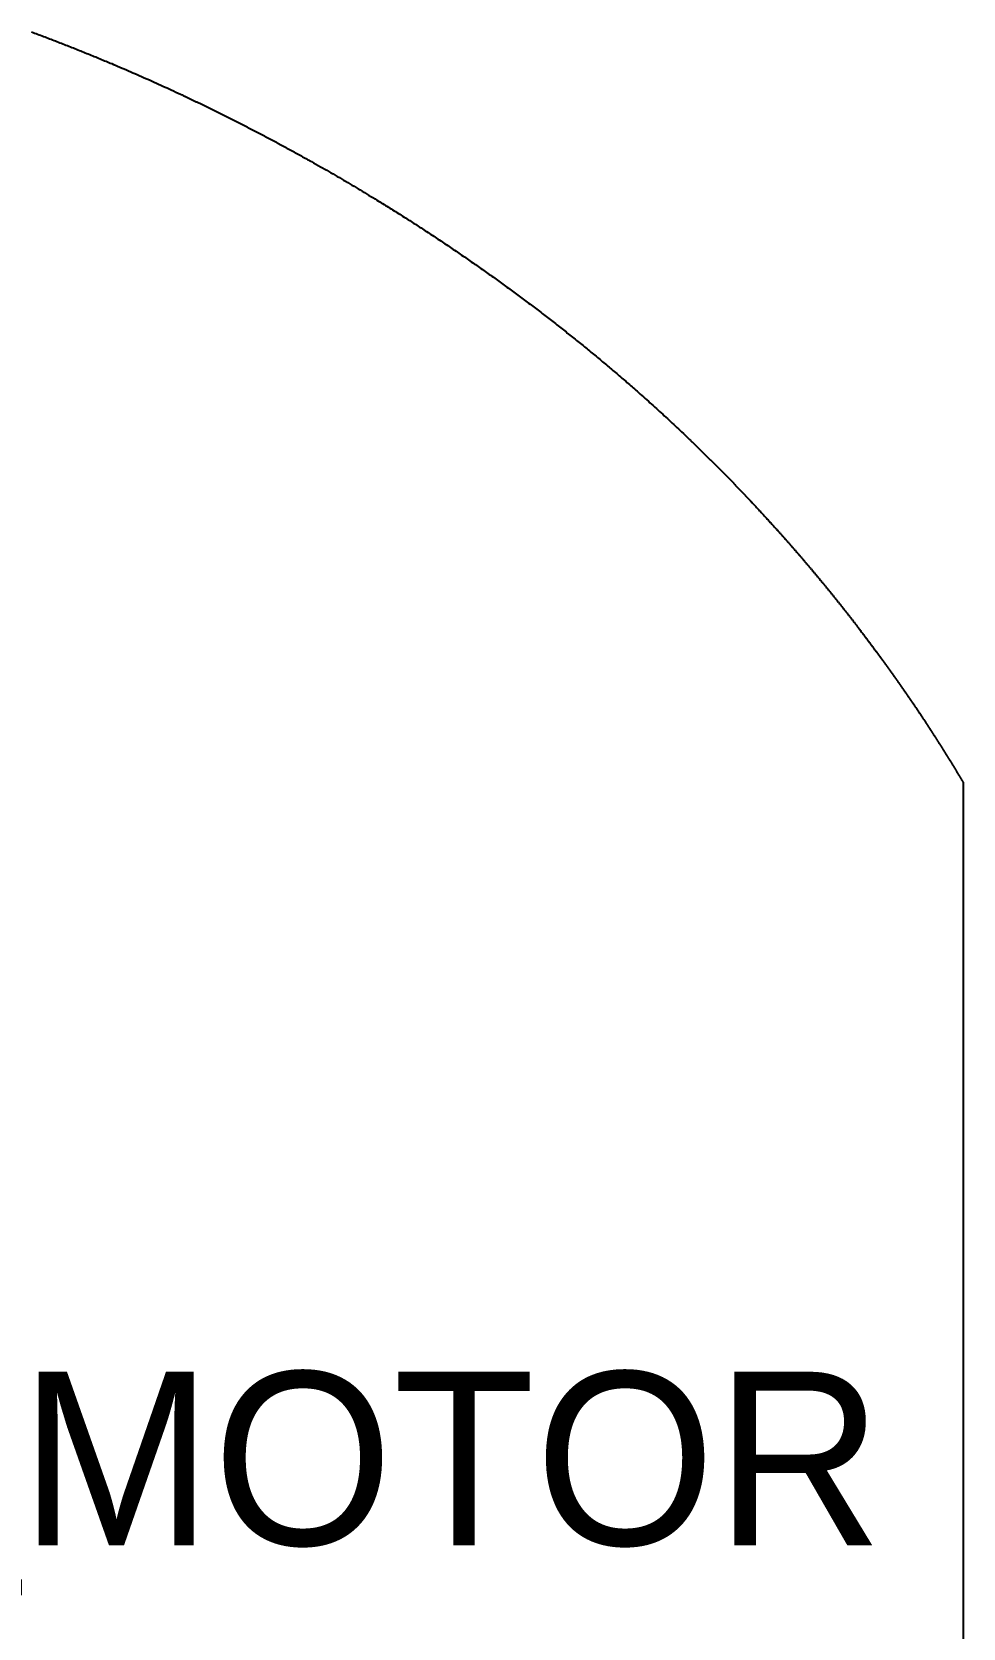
# Model space of a CAD drawing. Header units: millimetres. Extents: x 0 to 610, y 0 to 457.
# Drawn here: x 44.58 to 58, y 73.34 to 96.35 of the extents above; entities that cross this region are included whole.
import ezdxf

# ---------------------------------------------------------------- set-up
doc = ezdxf.new("R2010")
doc.units = ezdxf.units.MM
doc.layers.add('LABEL_DO_NOT_CUT', color=3, linetype='Continuous')
doc.layers.add('TEST_CUT_FIRST', color=1, linetype='Continuous')

msp = doc.modelspace()

# ---------------------------------------------------------------- linework, layer by layer
at = {"layer": 'TEST_CUT_FIRST'}
msp.add_lwpolyline([(44.57607, 96.3466), (44.59771, 96.33856), (44.61935, 96.33051), (44.64098, 96.32244), (44.6626, 96.31435), (44.68422, 96.30625), (44.70583, 96.29813), (44.72743, 96.28999), (44.74903, 96.28184), (44.77062, 96.27367), (44.7922, 96.26548), (44.81378, 96.25727), (44.83535, 96.24905), (44.85692, 96.24081), (44.87847, 96.23255), (44.90003, 96.22428), (44.92157, 96.21599), (44.94311, 96.20768), (44.96464, 96.19935), (44.98616, 96.19101), (45.00768, 96.18264), (45.0292, 96.17427), (45.0507, 96.16587), (45.0722, 96.15746), (45.09369, 96.14903), (45.11516, 96.14058), (45.13664, 96.13212), (45.1581, 96.12364), (45.17956, 96.11515), (45.20101, 96.10663), (45.22245, 96.0981), (45.24389, 96.08955), (45.26533, 96.08098), (45.28675, 96.0724), (45.30817, 96.0638), (45.32958, 96.05518), (45.35097, 96.04655), (45.37236, 96.0379), (45.39375, 96.02923), (45.41515, 96.02053), (45.43656, 96.01181), (45.45795, 96.00308), (45.47931, 95.99434), (45.50061, 95.98561), (45.52183, 95.97688), (45.54307, 95.96813), (45.56441, 95.95932), (45.58595, 95.9504), (45.60772, 95.94136), (45.62942, 95.93233), (45.6507, 95.92347), (45.67118, 95.91492), (45.69079, 95.90671), (45.71061, 95.8984), (45.73199, 95.88941), (45.75629, 95.87915), (45.78443, 95.86724), (45.81549, 95.85406), (45.84811, 95.84019), (45.88092, 95.82618), (45.91285, 95.81251), (45.94398, 95.79912), (45.97468, 95.78587), (46.00529, 95.77261), (46.03612, 95.75922), (46.06714, 95.7457), (46.09827, 95.73209), (46.1294, 95.71844), (46.16046, 95.70476), (46.19145, 95.69108), (46.22237, 95.67738), (46.25324, 95.66365), (46.28408, 95.6499), (46.31492, 95.6361), (46.34582, 95.62222), (46.37682, 95.60826), (46.40792, 95.59419), (46.43898, 95.58011), (46.46978, 95.56609), (46.50011, 95.55225), (46.52995, 95.5386), (46.55989, 95.52486), (46.59069, 95.51065), (46.62313, 95.49563), (46.65737, 95.47972), (46.69115, 95.46398), (46.72161, 95.44976), (46.74587, 95.43841), (46.76204, 95.43083), (46.77202, 95.42614), (46.77869, 95.423), (46.78491, 95.42005), (46.79295, 95.41626), (46.80264, 95.41168), (46.81322, 95.40669), (46.82392, 95.40164), (46.83413, 95.39681), (46.84389, 95.39218), (46.85341, 95.38767), (46.8629, 95.38316), (46.87252, 95.37859), (46.88225, 95.37396), (46.89205, 95.36929), (46.90185, 95.36462), (46.91162, 95.35996), (46.92135, 95.35531), (46.93106, 95.35067), (46.94077, 95.34602), (46.95049, 95.34137), (46.96021, 95.33671), (46.96994, 95.33204), (46.97966, 95.32736), (46.98939, 95.32269), (46.9991, 95.31801), (47.00882, 95.31333), (47.01853, 95.30864), (47.02824, 95.30396), (47.03795, 95.29926), (47.04766, 95.29457), (47.05736, 95.28987), (47.06707, 95.28516), (47.07677, 95.28045), (47.08647, 95.27574), (47.09617, 95.27102), (47.10587, 95.26631), (47.11557, 95.26158), (47.12526, 95.25685), (47.13495, 95.25212), (47.14464, 95.24739), (47.15433, 95.24265), (47.16402, 95.23791), (47.1737, 95.23316), (47.18339, 95.22841), (47.19307, 95.22366), (47.20275, 95.2189), (47.21243, 95.21414), (47.2221, 95.20938), (47.23178, 95.20461), (47.24145, 95.19984), (47.25112, 95.19506), (47.26079, 95.19028), (47.27045, 95.1855), (47.28012, 95.18072), (47.28978, 95.17593), (47.29944, 95.17113), (47.3091, 95.16633), (47.31876, 95.16153), (47.32841, 95.15673), (47.33807, 95.15192), (47.34772, 95.14711), (47.35737, 95.14229), (47.36702, 95.13747), (47.37667, 95.13265), (47.38631, 95.12782), (47.39595, 95.12299), (47.4056, 95.11815), (47.41523, 95.11332), (47.42487, 95.10847), (47.43451, 95.10363), (47.44414, 95.09878), (47.45377, 95.09393), (47.4634, 95.08907), (47.47303, 95.08421), (47.48266, 95.07934), (47.49228, 95.07448), (47.50191, 95.0696), (47.51153, 95.06473), (47.52115, 95.05985), (47.53076, 95.05497), (47.54038, 95.05008), (47.54999, 95.04519), (47.55961, 95.0403), (47.56922, 95.0354), (47.57882, 95.0305), (47.58843, 95.0256), (47.59803, 95.02069), (47.60764, 95.01578), (47.61724, 95.01086), (47.62684, 95.00594), (47.63643, 95.00102), (47.64603, 94.9961), (47.65562, 94.99117), (47.66521, 94.98623), (47.6748, 94.9813), (47.68439, 94.97636), (47.69397, 94.97141), (47.70356, 94.96646), (47.71314, 94.96151), (47.72272, 94.95656), (47.7323, 94.9516), (47.74187, 94.94664), (47.75145, 94.94167), (47.76102, 94.9367), (47.77059, 94.93173), (47.78016, 94.92675), (47.78973, 94.92177), (47.79929, 94.91679), (47.80886, 94.9118), (47.81842, 94.90681), (47.82798, 94.90181), (47.83754, 94.89681), (47.84709, 94.89181), (47.85664, 94.88681), (47.8662, 94.8818), (47.87575, 94.87678), (47.88529, 94.87177), (47.89484, 94.86675), (47.90439, 94.86172), (47.91393, 94.8567), (47.92347, 94.85167), (47.93301, 94.84663), (47.94254, 94.84159), (47.95208, 94.83655), (47.96161, 94.83151), (47.97114, 94.82646), (47.98067, 94.82141), (47.9902, 94.81635), (47.99972, 94.81129), (48.00925, 94.80623), (48.01877, 94.80116), (48.02829, 94.79609), (48.03781, 94.79102), (48.04732, 94.78594), (48.05683, 94.78086), (48.06635, 94.77578), (48.07586, 94.77069), (48.08536, 94.7656), (48.09487, 94.7605), (48.10437, 94.7554), (48.11388, 94.7503), (48.12338, 94.7452), (48.13288, 94.74009), (48.14237, 94.73497), (48.15187, 94.72986), (48.16136, 94.72474), (48.17085, 94.71961), (48.18034, 94.71449), (48.18983, 94.70936), (48.19931, 94.70422), (48.20879, 94.69908), (48.21827, 94.69394), (48.22775, 94.6888), (48.23723, 94.68365), (48.24671, 94.6785), (48.25618, 94.67334), (48.26565, 94.66818), (48.27512, 94.66302), (48.28459, 94.65786), (48.29405, 94.65269), (48.30352, 94.64751), (48.31298, 94.64234), (48.32244, 94.63716), (48.33189, 94.63198), (48.34135, 94.62679), (48.3508, 94.6216), (48.36026, 94.6164), (48.36971, 94.6112), (48.37916, 94.606), (48.38861, 94.6008), (48.39804, 94.59559), (48.40747, 94.59039), (48.41689, 94.58519), (48.42633, 94.57997), (48.4358, 94.57472), (48.4453, 94.56946), (48.45479, 94.5642), (48.46422, 94.55897), (48.47352, 94.5538), (48.48269, 94.54871), (48.49189, 94.54359), (48.50133, 94.53833), (48.51122, 94.53282), (48.52159, 94.52703), (48.53185, 94.5213), (48.5412, 94.51607), (48.54888, 94.51179), (48.55472, 94.50853), (48.56101, 94.50502), (48.57064, 94.49962), (48.58651, 94.49069), (48.61056, 94.47715), (48.64085, 94.46007), (48.67448, 94.44108), (48.70853, 94.42179), (48.74072, 94.40351), (48.77121, 94.38612), (48.80078, 94.3692), (48.83021, 94.35231), (48.86011, 94.3351), (48.89044, 94.31761), (48.92099, 94.29995), (48.95155, 94.28223), (48.98197, 94.26455), (49.01224, 94.24689), (49.04242, 94.22924), (49.07256, 94.21157), (49.10269, 94.19385), (49.13284, 94.17608), (49.16301, 94.15824), (49.19322, 94.14033), (49.22345, 94.12235), (49.25363, 94.10435), (49.28369, 94.08639), (49.31353, 94.0685), (49.34313, 94.05071), (49.37277, 94.03285), (49.40278, 94.01472), (49.43349, 93.9961), (49.46498, 93.97695), (49.49624, 93.95788), (49.52604, 93.93968), (49.5531, 93.92311), (49.57658, 93.9087), (49.59734, 93.89593), (49.61662, 93.88403), (49.63571, 93.87224), (49.65558, 93.85994), (49.67616, 93.84717), (49.69713, 93.83416), (49.71814, 93.82109), (49.73893, 93.80813), (49.7595, 93.79528), (49.77997, 93.78248), (49.80041, 93.76966), (49.82089, 93.75679), (49.84142, 93.74388), (49.86196, 93.73093), (49.8825, 93.71796), (49.90301, 93.70498), (49.92349, 93.69199), (49.94396, 93.67899), (49.96441, 93.66598), (49.98486, 93.65294), (50.0053, 93.63988), (50.02573, 93.62681), (50.04615, 93.61372), (50.06656, 93.60061), (50.08696, 93.58749), (50.10734, 93.57434), (50.12771, 93.56119), (50.14808, 93.54801), (50.16843, 93.53482), (50.18877, 93.52161), (50.2091, 93.50838), (50.22942, 93.49513), (50.24974, 93.48186), (50.27004, 93.46857), (50.29033, 93.45527), (50.31062, 93.44195), (50.33089, 93.42861), (50.35114, 93.41526), (50.37139, 93.40189), (50.39163, 93.3885), (50.41185, 93.37509), (50.43206, 93.36167), (50.45226, 93.34823), (50.47245, 93.33477), (50.49263, 93.3213), (50.5128, 93.30781), (50.53295, 93.2943), (50.5531, 93.28077), (50.57323, 93.26723), (50.59335, 93.25366), (50.61346, 93.24009), (50.63356, 93.22649), (50.65364, 93.21288), (50.67372, 93.19925), (50.69378, 93.1856), (50.71383, 93.17194), (50.73387, 93.15825), (50.75389, 93.14455), (50.77391, 93.13084), (50.79391, 93.11711), (50.8139, 93.10336), (50.83388, 93.08959), (50.85385, 93.0758), (50.87381, 93.062), (50.89376, 93.04817), (50.9137, 93.03433), (50.93363, 93.02047), (50.95354, 93.0066), (50.97344, 92.9927), (50.99333, 92.97879), (51.01321, 92.96487), (51.03307, 92.95092), (51.05293, 92.93696), (51.07277, 92.92298), (51.0926, 92.90898), (51.11241, 92.89497), (51.13222, 92.88094), (51.15201, 92.86689), (51.17179, 92.85283), (51.19156, 92.83874), (51.21132, 92.82464), (51.23106, 92.81053), (51.25079, 92.79639), (51.27051, 92.78224), (51.29021, 92.76807), (51.30991, 92.75388), (51.32959, 92.73968), (51.34926, 92.72546), (51.36891, 92.71122), (51.38856, 92.69697), (51.40819, 92.68269), (51.42781, 92.6684), (51.44741, 92.65409), (51.467, 92.63977), (51.48659, 92.62543), (51.50615, 92.61107), (51.52571, 92.59669), (51.54526, 92.58229), (51.56479, 92.56788), (51.58431, 92.55345), (51.60381, 92.539), (51.6233, 92.52454), (51.64278, 92.51006), (51.66225, 92.49556), (51.6817, 92.48104), (51.70115, 92.46651), (51.72057, 92.45195), (51.73999, 92.43739), (51.75939, 92.4228), (51.77878, 92.4082), (51.79816, 92.39357), (51.81752, 92.37894), (51.83687, 92.36428), (51.8562, 92.34961), (51.87553, 92.33492), (51.89484, 92.32021), (51.91413, 92.30548), (51.93342, 92.29074), (51.95269, 92.27598), (51.97194, 92.2612), (51.99119, 92.24641), (52.01042, 92.2316), (52.02963, 92.21677), (52.04884, 92.20192), (52.06803, 92.18705), (52.0872, 92.17217), (52.10636, 92.15727), (52.12551, 92.14236), (52.14464, 92.12743), (52.16376, 92.11248), (52.18286, 92.09751), (52.20196, 92.08253), (52.22103, 92.06752), (52.2401, 92.0525), (52.25915, 92.03747), (52.27818, 92.02241), (52.2972, 92.00734), (52.31621, 91.99225), (52.33521, 91.97714), (52.35419, 91.96202), (52.37315, 91.94688), (52.39211, 91.93172), (52.41105, 91.91654), (52.42997, 91.90135), (52.44888, 91.88614), (52.46778, 91.87091), (52.48666, 91.85566), (52.50553, 91.8404), (52.52438, 91.82511), (52.54322, 91.80981), (52.56204, 91.7945), (52.58085, 91.77916), (52.59965, 91.76381), (52.61843, 91.74844), (52.6372, 91.73305), (52.65595, 91.71765), (52.67469, 91.70222), (52.69342, 91.68678), (52.71212, 91.67133), (52.73081, 91.65585), (52.74949, 91.64037), (52.76815, 91.62486), (52.78679, 91.60934), (52.80542, 91.5938), (52.82403, 91.57824), (52.84263, 91.56267), (52.86122, 91.54707), (52.87979, 91.53146), (52.89834, 91.51583), (52.91688, 91.50019), (52.93541, 91.48453), (52.95391, 91.46885), (52.9724, 91.45315), (52.99089, 91.43743), (53.00936, 91.42169), (53.02782, 91.40593), (53.04627, 91.39014), (53.06469, 91.37436), (53.08307, 91.35858), (53.1014, 91.34281), (53.11972, 91.32701), (53.13808, 91.31115), (53.15653, 91.29518), (53.17509, 91.27908), (53.1936, 91.26299), (53.21188, 91.24707), (53.22975, 91.23149), (53.24717, 91.21628), (53.26467, 91.20096), (53.28296, 91.18491), (53.30272, 91.16752), (53.32442, 91.14839), (53.3476, 91.12792), (53.37155, 91.10671), (53.39558, 91.08538), (53.41915, 91.06441), (53.44229, 91.04376), (53.46519, 91.02327), (53.48803, 91.00278), (53.51096, 90.98215), (53.53397, 90.96141), (53.55702, 90.94057), (53.58005, 90.9197), (53.60304, 90.89882), (53.62596, 90.87793), (53.64884, 90.85705), (53.67165, 90.83616), (53.69442, 90.81526), (53.71718, 90.79432), (53.73996, 90.77329), (53.76282, 90.75214), (53.78576, 90.73086), (53.80865, 90.70957), (53.8313, 90.68845), (53.85356, 90.66765), (53.87538, 90.64722), (53.89728, 90.62666), (53.91989, 90.60535), (53.94386, 90.58269), (53.96932, 90.55854), (53.99439, 90.53471), (54.01665, 90.51352), (54.03371, 90.49726), (54.04397, 90.48747), (54.04903, 90.48263), (54.05131, 90.48044), (54.05321, 90.4786), (54.05664, 90.47531), (54.06146, 90.47068), (54.06703, 90.46535), (54.07269, 90.45992), (54.07794, 90.45488), (54.08282, 90.45019), (54.0875, 90.44569), (54.09215, 90.44122), (54.0969, 90.43664), (54.10176, 90.43196), (54.10667, 90.42723), (54.11158, 90.42249), (54.11647, 90.41778), (54.12132, 90.4131), (54.12616, 90.40842), (54.131, 90.40375), (54.13584, 90.39906), (54.14069, 90.39437), (54.14554, 90.38968), (54.15039, 90.38498), (54.15524, 90.38028), (54.16008, 90.37558), (54.16492, 90.37089), (54.16976, 90.36619), (54.1746, 90.36149), (54.17944, 90.35679), (54.18428, 90.35208), (54.18912, 90.34738), (54.19395, 90.34267), (54.19878, 90.33796), (54.20362, 90.33325), (54.20845, 90.32854), (54.21328, 90.32383), (54.2181, 90.31912), (54.22293, 90.3144), (54.22775, 90.30968), (54.23258, 90.30497), (54.2374, 90.30025), (54.24222, 90.29553), (54.24704, 90.29081), (54.25186, 90.28608), (54.25668, 90.28136), (54.26149, 90.27663), (54.26631, 90.27191), (54.27112, 90.26718), (54.27593, 90.26245), (54.28075, 90.25772), (54.28555, 90.25298), (54.29036, 90.24825), (54.29517, 90.24351), (54.29997, 90.23878), (54.30478, 90.23404), (54.30958, 90.2293), (54.31438, 90.22456), (54.31918, 90.21982), (54.32398, 90.21507), (54.32878, 90.21033), (54.33357, 90.20558), (54.33837, 90.20084), (54.34316, 90.19609), (54.34795, 90.19134), (54.35274, 90.18659), (54.35753, 90.18183), (54.36232, 90.17708), (54.36711, 90.17232), (54.37189, 90.16757), (54.37668, 90.16281), (54.38146, 90.15805), (54.38624, 90.15329), (54.39102, 90.14852), (54.3958, 90.14376), (54.40058, 90.139), (54.40535, 90.13423), (54.41013, 90.12946), (54.4149, 90.12469), (54.41967, 90.11992), (54.42444, 90.11515), (54.42921, 90.11038), (54.43398, 90.1056), (54.43875, 90.10083), (54.44351, 90.09605), (54.44828, 90.09127), (54.45304, 90.08649), (54.4578, 90.08171), (54.46256, 90.07693), (54.46732, 90.07214), (54.47208, 90.06736), (54.47683, 90.06257), (54.48159, 90.05778), (54.48634, 90.053), (54.49109, 90.04821), (54.49584, 90.04341), (54.50059, 90.03862), (54.50534, 90.03383), (54.51008, 90.02903), (54.51483, 90.02423), (54.51957, 90.01943), (54.52431, 90.01463), (54.52906, 90.00983), (54.5338, 90.00503), (54.53853, 90.00023), (54.54327, 89.99542), (54.54801, 89.99061), (54.55274, 89.98581), (54.55747, 89.981), (54.5622, 89.97619), (54.56693, 89.97138), (54.57166, 89.96656), (54.57639, 89.96175), (54.58112, 89.95693), (54.58584, 89.95211), (54.59056, 89.9473), (54.59529, 89.94248), (54.60001, 89.93766), (54.60473, 89.93283), (54.60944, 89.92801), (54.61416, 89.92318), (54.61888, 89.91836), (54.62359, 89.91353), (54.6283, 89.9087), (54.63301, 89.90387), (54.63772, 89.89904), (54.64243, 89.89421), (54.64714, 89.88937), (54.65184, 89.88454), (54.65655, 89.8797), (54.66125, 89.87486), (54.66595, 89.87002), (54.67065, 89.86518), (54.67535, 89.86034), (54.68005, 89.85549), (54.68475, 89.85065), (54.68944, 89.8458), (54.69413, 89.84096), (54.69883, 89.83611), (54.70352, 89.83126), (54.70821, 89.82641), (54.71289, 89.82155), (54.71758, 89.8167), (54.72227, 89.81184), (54.72695, 89.80699), (54.73163, 89.80213), (54.73631, 89.79727), (54.74099, 89.79241), (54.74567, 89.78755), (54.75035, 89.78268), (54.75503, 89.77782), (54.7597, 89.77295), (54.76437, 89.76809), (54.76904, 89.76322), (54.77371, 89.75835), (54.77838, 89.75348), (54.78305, 89.7486), (54.78772, 89.74373), (54.79238, 89.73886), (54.79705, 89.73398), (54.80171, 89.7291), (54.80637, 89.72422), (54.81103, 89.71934), (54.81568, 89.71446), (54.82034, 89.70958), (54.825, 89.7047), (54.82965, 89.69981), (54.8343, 89.69492), (54.83895, 89.69003), (54.84361, 89.68514), (54.84825, 89.68025), (54.8529, 89.67536), (54.85754, 89.67048), (54.86218, 89.66559), (54.86682, 89.66069), (54.87147, 89.65578), (54.87613, 89.65086), (54.88079, 89.64594), (54.88543, 89.64104), (54.89002, 89.63618), (54.89458, 89.63136), (54.89914, 89.62653), (54.90378, 89.62162), (54.90855, 89.61656), (54.91348, 89.61134), (54.91837, 89.60615), (54.92297, 89.60126), (54.92706, 89.59692), (54.93058, 89.59319), (54.93423, 89.58931), (54.93892, 89.58432), (54.94555, 89.57726), (54.95471, 89.56749), (54.96581, 89.55564), (54.97794, 89.54269), (54.9902, 89.52958), (55.00188, 89.51706), (55.01303, 89.5051), (55.0239, 89.49342), (55.03472, 89.48178), (55.04569, 89.46996), (55.05678, 89.45799), (55.06795, 89.44593), (55.07911, 89.43386), (55.09023, 89.42181), (55.10131, 89.4098), (55.11235, 89.39781), (55.12338, 89.38582), (55.1344, 89.37381), (55.14542, 89.36179), (55.15645, 89.34974), (55.16751, 89.33766), (55.17858, 89.32553), (55.18963, 89.31341), (55.20062, 89.30134), (55.21151, 89.28938), (55.22228, 89.27752), (55.23308, 89.26562), (55.24405, 89.2535), (55.25538, 89.24098), (55.26709, 89.22801), (55.27869, 89.21514), (55.28958, 89.20306), (55.29912, 89.19246), (55.30691, 89.1838), (55.31336, 89.17661), (55.31909, 89.17022), (55.32473, 89.16393), (55.33075, 89.1572), (55.33713, 89.15007), (55.3437, 89.14273), (55.35029, 89.13536), (55.35678, 89.1281), (55.36316, 89.12094), (55.36949, 89.11384), (55.37581, 89.10674), (55.38216, 89.09961), (55.38853, 89.09245), (55.39491, 89.08527), (55.40129, 89.07809), (55.40766, 89.07091), (55.41401, 89.06374), (55.42037, 89.05657), (55.42672, 89.0494), (55.43306, 89.04222), (55.43941, 89.03504), (55.44576, 89.02785), (55.4521, 89.02066), (55.45844, 89.01347), (55.46477, 89.00628), (55.47111, 88.99908), (55.47743, 88.99189), (55.48376, 88.98469), (55.49009, 88.97748), (55.49641, 88.97028), (55.50273, 88.96307), (55.50904, 88.95586), (55.51535, 88.94865), (55.52166, 88.94143), (55.52797, 88.93421), (55.53428, 88.92699), (55.54058, 88.91977), (55.54688, 88.91255), (55.55317, 88.90532), (55.55947, 88.89809), (55.56576, 88.89085), (55.57204, 88.88362), (55.57833, 88.87638), (55.58461, 88.86914), (55.59089, 88.8619), (55.59716, 88.85465), (55.60344, 88.8474), (55.60971, 88.84015), (55.61597, 88.8329), (55.62224, 88.82564), (55.6285, 88.81838), (55.63476, 88.81112), (55.64101, 88.80386), (55.64726, 88.79659), (55.65351, 88.78933), (55.65976, 88.78206), (55.666, 88.77478), (55.67224, 88.76751), (55.67848, 88.76023), (55.68472, 88.75295), (55.69095, 88.74566), (55.69718, 88.73838), (55.7034, 88.73109), (55.70963, 88.7238), (55.71585, 88.71651), (55.72207, 88.70921), (55.72828, 88.70191), (55.73449, 88.69461), (55.7407, 88.68731), (55.74691, 88.68), (55.75311, 88.67269), (55.75931, 88.66538), (55.76551, 88.65807), (55.7717, 88.65075), (55.7779, 88.64344), (55.78408, 88.63612), (55.79027, 88.62879), (55.79645, 88.62147), (55.80263, 88.61414), (55.80881, 88.60681), (55.81498, 88.59948), (55.82115, 88.59214), (55.82732, 88.5848), (55.83349, 88.57746), (55.83965, 88.57012), (55.84581, 88.56277), (55.85197, 88.55543), (55.85812, 88.54808), (55.86427, 88.54072), (55.87042, 88.53337), (55.87656, 88.52601), (55.8827, 88.51865), (55.88884, 88.51129), (55.89498, 88.50392), (55.90111, 88.49655), (55.90724, 88.48918), (55.91337, 88.48181), (55.91949, 88.47444), (55.92561, 88.46706), (55.93173, 88.45968), (55.93784, 88.4523), (55.94396, 88.44491), (55.95007, 88.43753), (55.95617, 88.43014), (55.96228, 88.42274), (55.96838, 88.41535), (55.97447, 88.40795), (55.98057, 88.40055), (55.98666, 88.39315), (55.99275, 88.38575), (55.99883, 88.37834), (56.00491, 88.37093), (56.01099, 88.36352), (56.01707, 88.35611), (56.02314, 88.34869), (56.02921, 88.34127), (56.03528, 88.33385), (56.04135, 88.32643), (56.04741, 88.319), (56.05347, 88.31157), (56.05952, 88.30414), (56.06557, 88.29671), (56.07162, 88.28927), (56.07767, 88.28183), (56.08371, 88.27439), (56.08975, 88.26695), (56.09579, 88.2595), (56.10183, 88.25205), (56.10786, 88.2446), (56.11389, 88.23715), (56.11991, 88.2297), (56.12593, 88.22224), (56.13195, 88.21478), (56.13797, 88.20732), (56.14398, 88.19985), (56.14999, 88.19238), (56.156, 88.18491), (56.162, 88.17744), (56.16801, 88.16997), (56.174, 88.16249), (56.18, 88.15501), (56.18599, 88.14753), (56.19198, 88.14004), (56.19797, 88.13256), (56.20395, 88.12507), (56.20993, 88.11758), (56.21591, 88.11008), (56.22188, 88.10259), (56.22785, 88.09509), (56.23382, 88.08759), (56.23979, 88.08008), (56.24575, 88.07258), (56.25171, 88.06507), (56.25766, 88.05756), (56.26361, 88.05005), (56.26956, 88.04253), (56.27551, 88.03501), (56.28145, 88.02749), (56.2874, 88.01997), (56.29333, 88.01244), (56.29927, 88.00492), (56.3052, 87.99739), (56.31113, 87.98986), (56.31705, 87.98232), (56.32297, 87.97479), (56.32889, 87.96725), (56.33481, 87.9597), (56.34072, 87.95216), (56.34663, 87.94461), (56.35254, 87.93706), (56.35844, 87.92951), (56.36434, 87.92196), (56.37023, 87.91441), (56.37613, 87.90685), (56.38202, 87.89929), (56.38792, 87.89171), (56.39381, 87.88413), (56.3997, 87.87657), (56.40556, 87.86902), (56.4114, 87.86149), (56.41724, 87.85396), (56.42311, 87.84638), (56.42904, 87.83872), (56.43504, 87.83096), (56.44102, 87.82322), (56.44687, 87.81565), (56.45248, 87.80837), (56.45784, 87.80143), (56.46325, 87.7944), (56.46913, 87.78676), (56.47587, 87.77799), (56.48373, 87.76774), (56.49246, 87.75636), (56.50165, 87.74438), (56.51089, 87.7323), (56.51987, 87.72055), (56.52861, 87.7091), (56.53722, 87.6978), (56.5458, 87.68652), (56.55445, 87.67515), (56.56315, 87.66369), (56.57187, 87.65218), (56.5806, 87.64066), (56.5893, 87.62915), (56.59798, 87.61766), (56.60664, 87.60618), (56.61529, 87.59471), (56.62392, 87.58324), (56.63255, 87.57176), (56.64119, 87.56025), (56.64986, 87.54868), (56.65856, 87.53706), (56.66723, 87.52545), (56.67584, 87.51393), (56.68432, 87.50256), (56.69266, 87.49137), (56.70102, 87.48013), (56.70962, 87.46855), (56.71866, 87.45636), (56.72819, 87.44349), (56.7376, 87.43078), (56.74609, 87.41929), (56.7529, 87.41007), (56.75749, 87.40384), (56.76041, 87.39989), (56.76242, 87.39716), (56.76431, 87.39459), (56.76669, 87.39135), (56.76952, 87.3875), (56.7726, 87.38332), (56.77571, 87.37909), (56.77868, 87.37505), (56.78153, 87.37117), (56.78432, 87.36737), (56.78709, 87.36359), (56.7899, 87.35976), (56.79275, 87.35588), (56.79561, 87.35198), (56.79847, 87.34808), (56.80132, 87.34418), (56.80416, 87.3403), (56.80699, 87.33643), (56.80983, 87.33255), (56.81266, 87.32867), (56.8155, 87.32479), (56.81834, 87.32091), (56.82117, 87.31702), (56.82401, 87.31314), (56.82684, 87.30925), (56.82968, 87.30537), (56.83251, 87.30148), (56.83534, 87.29759), (56.83817, 87.29371), (56.841, 87.28982), (56.84383, 87.28593), (56.84666, 87.28204), (56.84949, 87.27815), (56.85231, 87.27426), (56.85514, 87.27037), (56.85796, 87.26648), (56.86079, 87.26259), (56.86361, 87.25869), (56.86643, 87.2548), (56.86926, 87.25091), (56.87208, 87.24701), (56.8749, 87.24312), (56.87772, 87.23922), (56.88054, 87.23532), (56.88335, 87.23143), (56.88617, 87.22753), (56.88899, 87.22363), (56.8918, 87.21973), (56.89462, 87.21583), (56.89743, 87.21193), (56.90024, 87.20803), (56.90306, 87.20413), (56.90587, 87.20023), (56.90868, 87.19633), (56.91149, 87.19243), (56.9143, 87.18852), (56.91711, 87.18462), (56.91991, 87.18071), (56.92272, 87.17681), (56.92552, 87.1729), (56.92833, 87.169), (56.93113, 87.16509), (56.93394, 87.16118), (56.93674, 87.15728), (56.93954, 87.15337), (56.94234, 87.14946), (56.94514, 87.14555), (56.94794, 87.14164), (56.95074, 87.13773), (56.95354, 87.13382), (56.95633, 87.1299), (56.95913, 87.12599), (56.96193, 87.12208), (56.96472, 87.11816), (56.96751, 87.11425), (56.97031, 87.11033), (56.9731, 87.10642), (56.97589, 87.1025), (56.97868, 87.09859), (56.98147, 87.09467), (56.98426, 87.09075), (56.98704, 87.08683), (56.98983, 87.08291), (56.99262, 87.07899), (56.9954, 87.07507), (56.99819, 87.07115), (57.00097, 87.06723), (57.00375, 87.06331), (57.00654, 87.05939), (57.00932, 87.05546), (57.0121, 87.05154), (57.01488, 87.04761), (57.01766, 87.04369), (57.02043, 87.03976), (57.02321, 87.03584), (57.02599, 87.03191), (57.02876, 87.02798), (57.03154, 87.02406), (57.03431, 87.02013), (57.03708, 87.0162), (57.03986, 87.01227), (57.04263, 87.00834), (57.0454, 87.00441), (57.04817, 87.00048), (57.05094, 86.99655), (57.0537, 86.99261), (57.05647, 86.98868), (57.05924, 86.98475), (57.062, 86.98081), (57.06477, 86.97688), (57.06753, 86.97294), (57.0703, 86.96901), (57.07306, 86.96507), (57.07582, 86.96113), (57.07858, 86.95719), (57.08134, 86.95326), (57.0841, 86.94932), (57.08686, 86.94538), (57.08961, 86.94144), (57.09237, 86.9375), (57.09513, 86.93356), (57.09788, 86.92962), (57.10064, 86.92567), (57.10339, 86.92173), (57.10614, 86.91779), (57.10889, 86.91384), (57.11164, 86.9099), (57.11439, 86.90595), (57.11714, 86.90201), (57.11989, 86.89806), (57.12264, 86.89411), (57.12539, 86.89017), (57.12813, 86.88622), (57.13088, 86.88227), (57.13362, 86.87832), (57.13636, 86.87437), (57.13911, 86.87042), (57.14185, 86.86647), (57.14459, 86.86252), (57.14733, 86.85857), (57.15007, 86.85461), (57.15281, 86.85066), (57.15554, 86.84671), (57.15828, 86.84275), (57.16102, 86.8388), (57.16375, 86.83484), (57.16649, 86.83089), (57.16922, 86.82693), (57.17195, 86.82297), (57.17468, 86.81902), (57.17742, 86.81506), (57.18015, 86.8111), (57.18287, 86.80714), (57.1856, 86.80318), (57.18833, 86.79922), (57.19106, 86.79526), (57.19378, 86.7913), (57.19651, 86.78733), (57.19923, 86.78337), (57.20196, 86.77941), (57.20468, 86.77544), (57.2074, 86.77148), (57.21012, 86.76751), (57.21284, 86.76355), (57.21556, 86.75958), (57.21828, 86.75562), (57.221, 86.75165), (57.22371, 86.74768), (57.22643, 86.74371), (57.22915, 86.73974), (57.23186, 86.73577), (57.23457, 86.73181), (57.23728, 86.72784), (57.23999, 86.72387), (57.24271, 86.71989), (57.24543, 86.71591), (57.24814, 86.71192), (57.25085, 86.70795), (57.25354, 86.704), (57.25622, 86.70007), (57.2589, 86.69613), (57.2616, 86.69215), (57.26437, 86.68809), (57.26719, 86.68395), (57.26999, 86.67982), (57.27268, 86.67585), (57.27517, 86.67218), (57.27744, 86.66885), (57.27976, 86.66543), (57.28248, 86.66141), (57.28597, 86.65626), (57.29045, 86.64964), (57.2957, 86.64189), (57.30135, 86.63353), (57.30705, 86.62509), (57.31252, 86.61698), (57.31779, 86.60917), (57.32294, 86.60152), (57.32808, 86.59389), (57.33327, 86.58617), (57.33851, 86.57836), (57.34378, 86.57051), (57.34905, 86.56265), (57.35431, 86.55481), (57.35954, 86.54699), (57.36477, 86.53918), (57.36998, 86.53138), (57.37519, 86.52358), (57.3804, 86.51576), (57.38562, 86.50793), (57.39086, 86.50007), (57.3961, 86.49219), (57.40133, 86.48431), (57.40654, 86.47648), (57.41168, 86.46873), (57.41676, 86.46107), (57.42185, 86.45339), (57.42704, 86.44553), (57.43245, 86.43736), (57.43808, 86.42883), (57.44365, 86.42038), (57.4488, 86.41257), (57.45317, 86.40595), (57.45651, 86.40088), (57.45906, 86.39699), (57.4612, 86.39375), (57.46328, 86.39058), (57.46559, 86.38707), (57.4681, 86.38324), (57.47073, 86.37923), (57.47338, 86.37521), (57.47596, 86.37127), (57.47848, 86.36743), (57.48097, 86.36362), (57.48346, 86.35982), (57.48596, 86.356), (57.48848, 86.35216), (57.49101, 86.3483), (57.49353, 86.34443), (57.49605, 86.34058), (57.49857, 86.33673), (57.50108, 86.33288), (57.50359, 86.32904), (57.50611, 86.32519), (57.50862, 86.32134), (57.51113, 86.31748), (57.51364, 86.31363), (57.51615, 86.30978), (57.51866, 86.30592), (57.52117, 86.30207), (57.52368, 86.29821), (57.52618, 86.29436), (57.52869, 86.2905), (57.5312, 86.28665), (57.5337, 86.28279), (57.5362, 86.27893), (57.53871, 86.27508), (57.54121, 86.27122), (57.54371, 86.26736), (57.54621, 86.2635), (57.54871, 86.25964), (57.55121, 86.25578), (57.55371, 86.25192), (57.55621, 86.24806), (57.5587, 86.2442), (57.5612, 86.24034), (57.56369, 86.23647), (57.56619, 86.23261), (57.56868, 86.22875), (57.57118, 86.22488), (57.57367, 86.22102), (57.57616, 86.21715), (57.57865, 86.21329), (57.58114, 86.20942), (57.58363, 86.20555), (57.58612, 86.20169), (57.5886, 86.19782), (57.59109, 86.19395), (57.59358, 86.19008), (57.59606, 86.18621), (57.59855, 86.18234), (57.60103, 86.17847), (57.60351, 86.1746), (57.60599, 86.17073), (57.60848, 86.16686), (57.61096, 86.16299), (57.61344, 86.15912), (57.61591, 86.15524), (57.61839, 86.15137), (57.62087, 86.1475), (57.62335, 86.14362), (57.62582, 86.13975), (57.6283, 86.13587), (57.63077, 86.13199), (57.63325, 86.12812), (57.63572, 86.12424), (57.63819, 86.12036), (57.64066, 86.11648), (57.64313, 86.11261), (57.6456, 86.10873), (57.64807, 86.10485), (57.65054, 86.10097), (57.653, 86.09709), (57.65547, 86.0932), (57.65794, 86.08932), (57.6604, 86.08544), (57.66287, 86.08156), (57.66533, 86.07768), (57.66779, 86.07379), (57.67025, 86.06991), (57.67271, 86.06602), (57.67517, 86.06214), (57.67763, 86.05825), (57.68009, 86.05437), (57.68255, 86.05048), (57.68501, 86.04659), (57.68746, 86.0427), (57.68992, 86.03882), (57.69237, 86.03493), (57.69483, 86.03104), (57.69728, 86.02715), (57.69973, 86.02326), (57.70218, 86.01937), (57.70463, 86.01548), (57.70708, 86.01159), (57.70953, 86.00769), (57.71198, 86.0038), (57.71443, 85.99991), (57.71688, 85.99601), (57.71932, 85.99212), (57.72177, 85.98823), (57.72421, 85.98433), (57.72665, 85.98044), (57.7291, 85.97654), (57.73154, 85.97264), (57.73398, 85.96875), (57.73642, 85.96485), (57.73886, 85.96095), (57.7413, 85.95705), (57.74374, 85.95315), (57.74617, 85.94925), (57.74861, 85.94535), (57.75105, 85.94145), (57.75348, 85.93755), (57.75592, 85.93365), (57.75835, 85.92975), (57.76078, 85.92585), (57.76321, 85.92194), (57.76564, 85.91804), (57.76807, 85.91414), (57.7705, 85.91023), (57.77293, 85.90633), (57.77536, 85.90242), (57.77779, 85.89852), (57.78021, 85.89461), (57.78264, 85.8907), (57.78506, 85.88679), (57.78749, 85.88289), (57.78991, 85.87898), (57.79233, 85.87507), (57.79475, 85.87116), (57.79717, 85.86725), (57.79959, 85.86334), (57.80201, 85.85943), (57.80443, 85.85552), (57.80685, 85.85161), (57.80926, 85.84769), (57.81168, 85.84378), (57.8141, 85.83987), (57.81651, 85.83595), (57.81892, 85.83204), (57.82134, 85.82813), (57.82375, 85.82421), (57.82616, 85.82029), (57.82857, 85.81638), (57.83098, 85.81246), (57.83339, 85.80854), (57.83579, 85.80463), (57.8382, 85.80071), (57.84061, 85.79679), (57.84301, 85.79287), (57.84542, 85.78895), (57.84782, 85.78503), (57.85023, 85.78111), (57.85263, 85.77719), (57.85503, 85.77327), (57.85743, 85.76935), (57.85983, 85.76542), (57.86223, 85.7615), (57.86463, 85.75758), (57.86702, 85.75365), (57.86942, 85.74973), (57.87182, 85.7458), (57.87421, 85.74188), (57.87661, 85.73795), (57.879, 85.73403), (57.88139, 85.7301), (57.88378, 85.72617), (57.88618, 85.72225), (57.88857, 85.71832), (57.89095, 85.71439), (57.89334, 85.71046), (57.89573, 85.70653), (57.89812, 85.7026), (57.9005, 85.69867), (57.90289, 85.69474), (57.90527, 85.69081), (57.90766, 85.68687), (57.91004, 85.68294), (57.91242, 85.67901), (57.91481, 85.67507), (57.91719, 85.67114), (57.91957, 85.6672), (57.92194, 85.66327), (57.92432, 85.65933), (57.9267, 85.6554), (57.92908, 85.65146), (57.93145, 85.64753), (57.93383, 85.64359), (57.9362, 85.63965), (57.93858, 85.63571), (57.94095, 85.63177), (57.94332, 85.62783), (57.94569, 85.62389), (57.94806, 85.61995), (57.95043, 85.61601), (57.9528, 85.61207), (57.95517, 85.60813), (57.95753, 85.60419), (57.9599, 85.60024), (57.96226, 85.5963), (57.96463, 85.59236), (57.96699, 85.58841), (57.96936, 85.58447), (57.97172, 85.58052), (57.97408, 85.57658), (57.97644, 85.57263), (57.9788, 85.56868), (57.98116, 85.56474), (57.98352, 85.56079), (57.98587, 85.55684), (57.98823, 85.55289), (57.99059, 85.54894), (57.99294, 85.545), (57.99529, 85.54105), (57.99765, 85.53709), (58, 85.53314), (58, 64.98453)], dxfattribs=at)

# ---------------------------------------------------------------- texts
at = {"layer": 'LABEL_DO_NOT_CUT'}
msp.add_text('TEST_MOTOR', height=2.5, dxfattribs=at).set_placement((34, 74.53715))

doc.saveas('drawing.dxf')
